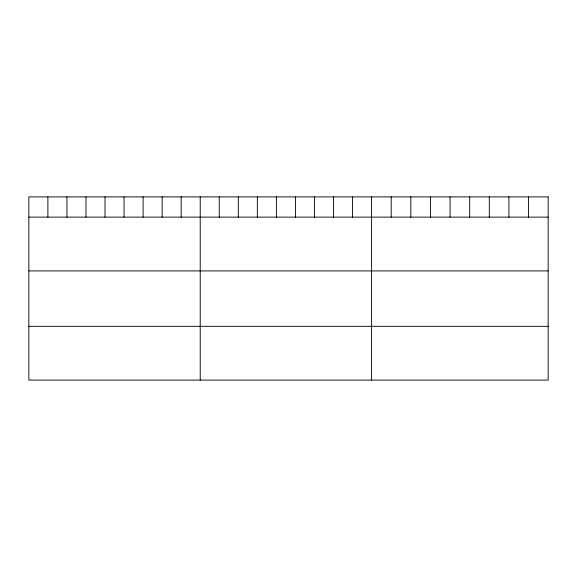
<?xml version="1.0" encoding="UTF-8"?>
<svg xmlns="http://www.w3.org/2000/svg" width="577" height="577" viewBox="0 0 577 577"><rect width="100%" height="100%" fill="white"/><g stroke="black" fill="none" stroke-linecap="round" stroke-linejoin="round"><path stroke-width="0.87" d="M28.85 217.125L548.15 217.125M28.85 270.909L548.15 270.909M28.85 326.315L548.15 326.315M528.532 196.901L528.532 217.125M508.914 196.901L508.914 217.125M489.296 196.901L489.296 217.125M469.678 196.901L469.678 217.125M450.06 196.901L450.06 217.125M430.442 196.901L430.442 217.125M410.824 196.901L410.824 217.125M391.206 196.901L391.206 217.125M371.588 196.901L371.588 380.099M352.547 196.901L352.547 217.125M333.506 196.901L333.506 217.125M314.465 196.901L314.465 217.125M295.424 196.901L295.424 217.125M276.383 196.901L276.383 217.125M257.342 196.901L257.342 217.125M238.301 196.901L238.301 217.125M219.26 196.901L219.26 217.125M200.219 196.901L200.219 380.099M181.178 196.901L181.178 217.125M162.137 196.901L162.137 217.125M143.096 196.901L143.096 217.125M124.055 196.901L124.055 217.125M105.014 196.901L105.014 217.125M85.973 196.901L85.973 217.125M66.932 196.901L66.932 217.125M47.891 196.901L47.891 217.125M548.15 196.901L28.85 196.901L28.85 380.099L548.15 380.099L548.15 196.901"/></g></svg>
